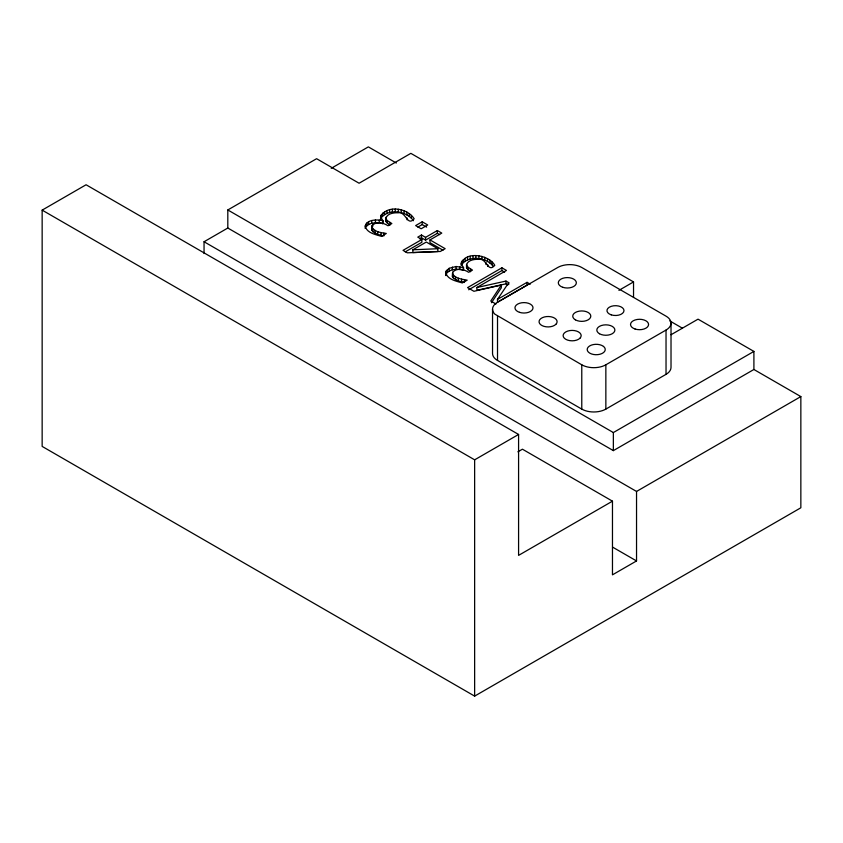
<?xml version="1.0" encoding="UTF-8"?>
<svg xmlns="http://www.w3.org/2000/svg" width="843" height="843" viewBox="0 0 843 843"><rect width="100%" height="100%" fill="white"/><g stroke="black" fill="none" stroke-linecap="round" stroke-linejoin="round"><path stroke-width="1.26" d="M382.912 235.755L377.748 234.428L372.933 231.72L371.826 230.128L372.016 225.745C376.052 221.024 383.491 222.71 388.033 225.766L391.858 223.553L387.295 220.613L385.957 218.727C386.494 213.616 393.86 212.541 398.022 212.815C406.242 211.172 407.106 226.957 414.166 218.769C407.612 207.958 386.579 204.48 380.562 216.841L382.964 220.782L382.964 223.564L380.383 223.184M371.826 230.128L372.016 225.745M464.493 282.479L458.371 280.972L453.545 278.264L452.438 276.673L452.638 272.289C456.664 267.568 464.103 269.254 468.655 272.3L472.48 270.097L467.918 267.157L466.579 265.271C467.106 260.16 474.472 259.086 478.634 259.349C486.854 257.716 487.728 273.501 494.778 265.313C489.003 254.512 463.313 250.266 461.184 265.239M452.438 276.673L452.638 272.289M380.562 219.623L380.73 215.629M365.209 228.485C364.229 219.422 376.99 219.096 382.964 220.782M446.316 270.856L445.821 275.029L446.316 270.856L449.214 268.295L456.063 266.504L463.26 267.516L461.184 263.385M380.73 218.411C388.37 208.052 406.442 210.708 413.47 220.718M493.397 266.43C486.137 257.104 468.708 254.892 461.353 264.955L461.353 262.173M507.802 284.913L505.958 283.849L476.885 290.298L476.885 287.526L506.474 270.445L501.901 267.8L467.57 287.632L473.914 291.288L501.3 285.029L490.763 301.025L495.958 304.017M491.469 302.732L501.3 287.811L501.3 285.029M530.258 284.175L527.065 282.331L527.065 285.113L497.475 302.194L497.475 299.413L508.729 282.658L505.958 281.067L476.885 287.526M452.638 275.06L453.281 274.249M379.245 220.128L379.245 222.91C374.503 222.415 368.791 223.016 365.704 227.094L365.704 224.312M446.316 273.638C450.257 268.717 457.665 268.569 463.26 270.287L463.26 267.516M204.048 241.751L227.81 228.031L613.356 450.626L753.905 369.487L800.85 396.589L800.85 507.781L474.641 696.118L42.15 446.411L42.15 210.128L86.081 184.765L518.582 434.461L518.582 555.379L612.471 501.174L612.471 574.842L636.539 560.943L636.539 491.448L204.048 241.751L204.048 253.553M227.81 228.031L227.81 209.96L316.599 158.705L359.086 183.237L410.847 153.352L633.536 281.92L633.536 297.4M331.225 168.326L368.359 146.882L396.315 163.026M422.206 221.793L415.641 225.587L421.152 228.769L427.717 224.976L422.206 221.793L422.206 224.575L426.621 227.115M417.833 227.104L422.206 224.575M442.986 250.202L429.983 242.689L429.983 239.918L441.785 233.1L437.359 230.539L425.557 237.357L421.468 234.997L417.78 237.136L421.869 239.486L421.869 242.268L405.241 251.867M419.624 238.843L421.468 237.779L425.557 240.139L437.359 233.321L439.572 234.596M421.869 239.486L403.028 250.36L407.264 252.816L440.309 251.467L445.157 248.674L429.983 239.918M412.87 249.791L426.295 242.046L437.865 248.727L437.865 251.509L412.87 252.573L412.87 249.791L437.865 248.727M468.676 289.771L501.901 270.582L504.641 272.163M497.475 299.413L527.065 282.331M618.91 290.361L633.536 281.92M605.854 364.798L666.033 330.056A17.018 9.831 0 0 0 666.033 316.157L581.775 267.505A17.018 9.831 0 0 0 557.697 267.505L497.518 302.258A17.018 9.831 0 0 0 494.809 314.123L581.775 364.798A17.018 9.831 0 0 0 605.854 364.798L605.854 409.097A17.018 9.831 0 0 1 581.775 409.097L497.518 360.446A17.018 9.831 0 0 1 492.533 353.502L492.533 309.202M671.028 334.745L698.036 319.16L753.905 351.415L753.905 369.487M42.15 210.128L474.641 459.825L518.582 434.461M517.887 451.816L522.428 449.193L612.471 501.174M605.854 409.097L666.033 374.345A17.018 9.831 0 0 0 671.017 367.4L671.017 323.101M227.81 209.96L613.356 432.554L753.905 351.415M636.539 491.448L800.85 396.589M371.826 227.347C374.893 231.994 381.184 232.71 386.284 233.458L381.689 236.43C375.915 234.617 366.231 232.995 365.209 225.713M452.438 273.891C455.578 278.675 462.017 279.159 467.18 280.161L462.312 282.963C456.527 281.162 446.843 279.539 445.821 272.257M669.742 320.888L682.198 328.075M612.64 547.149L636.539 560.943M466.537 264.302L466.579 268.053L470.52 271.741L470.52 268.959M386.336 216.767L385.957 221.509L389.898 225.197L389.898 222.415M666.033 330.056L666.033 374.345M613.356 432.554L613.356 450.626M581.775 364.798L581.775 409.097M508.729 282.658L508.729 284.512M505.958 281.067L505.958 283.849M501.901 267.8L501.901 270.582M497.518 316.157L497.518 360.446M492.006 261.983L492.006 264.765M489.931 260.245L489.931 263.027M487.718 264.512L487.718 266.367M487.517 258.675L487.517 261.456M486 262.689L486 264.544M484.757 257.315L484.757 260.097M481.89 256.356L481.89 259.138M478.929 255.798L478.929 258.58M475.895 255.64L475.895 258.411M474.641 459.825L474.641 696.118M472.997 255.819L472.997 258.601M470.194 256.325L470.194 259.107M467.918 267.157L467.918 269.929M467.559 257.168L467.559 259.939M466.579 265.271L466.579 268.053M465.125 258.337L465.125 261.119M464.493 279.697L464.493 281.551M463.576 267.326L463.576 270.108M463.228 259.633L463.228 262.405M461.996 260.919L461.996 263.69M461.595 279.149L461.595 281.931M459.867 266.673L459.867 269.454M458.371 278.19L458.371 280.972M456.063 266.504L456.063 269.275M455.578 276.925L455.578 279.707M453.545 275.482L453.545 278.264M452.343 267.031L452.343 269.813M449.214 268.295L449.214 271.077M447.443 269.539L447.443 272.321M445.936 273.733L445.936 275.587M437.359 230.539L437.359 233.321M425.557 237.357L425.557 240.139M421.468 234.997L421.468 237.779M411.395 215.439L411.395 218.221M409.319 213.701L409.319 216.482M407.106 217.968L407.106 219.823M406.895 212.13L406.895 214.912M404.145 210.771L404.145 213.553M401.268 209.812L401.268 212.594M398.307 209.254L398.307 212.036M395.272 209.096L395.272 211.878M392.374 209.275L392.374 212.057M389.582 209.781L389.582 212.562M387.295 220.613L387.295 223.384M386.937 210.624L386.937 213.405M385.915 217.757L385.957 221.509M384.503 211.793L384.503 214.575M383.871 233.153L383.871 235.935M382.638 220.971L382.638 223.753M382.606 213.089L382.606 215.861M381.384 214.375L381.384 217.146M380.983 232.605L380.983 235.387M377.748 231.646L377.748 234.428M375.441 219.96L375.441 222.742M374.956 230.381L374.956 233.163M372.933 228.948L372.933 231.72M372.659 224.933L372.659 226.788M371.731 220.487L371.731 223.269M368.591 221.751L368.591 224.533M366.821 223.005L366.821 225.776M555.885 324.323L554.452 325.398A9.02 5.206 0 0 1 539.594 323.491A9.02 5.206 0 0 1 548.856 316.525A9.02 5.206 0 0 1 555.885 324.323M579.963 338.222L578.519 339.297A9.02 5.206 0 0 1 565.769 339.297A9.02 5.206 0 0 1 565.769 331.931L567.634 331.099A9.02 5.206 0 0 1 578.519 331.931A9.02 5.206 0 0 1 579.963 338.222M603.504 346.431L601.87 345.451A9.02 5.206 0 0 0 587.455 348.275A9.02 5.206 0 0 0 597.972 354.618A9.02 5.206 0 0 0 603.504 346.431M519.488 312.331A9.02 5.206 0 0 0 533.018 307.811A9.02 5.206 0 0 0 519.488 303.301A9.02 5.206 0 0 0 519.488 312.331M599.468 333.733A9.02 5.206 0 0 0 614.568 331.404A9.02 5.206 0 0 0 603.514 325.019A9.02 5.206 0 0 0 599.468 333.733M575.39 319.834A9.02 5.206 0 0 0 590.49 317.505A9.02 5.206 0 0 0 579.436 311.12A9.02 5.206 0 0 0 575.39 319.834M635.042 329.002A9.02 5.206 0 0 0 648.573 324.492A9.02 5.206 0 0 0 635.042 319.982A9.02 5.206 0 0 0 635.042 329.002M611.228 314.85A8.514 4.91 0 0 0 623.989 310.593A8.514 4.91 0 0 0 611.228 306.336A8.514 4.91 0 0 0 611.228 314.85M562.818 287.305A9.02 5.206 0 0 0 576.349 282.795A9.02 5.206 0 0 0 562.818 278.285A9.02 5.206 0 0 0 562.818 287.305"/></g></svg>
